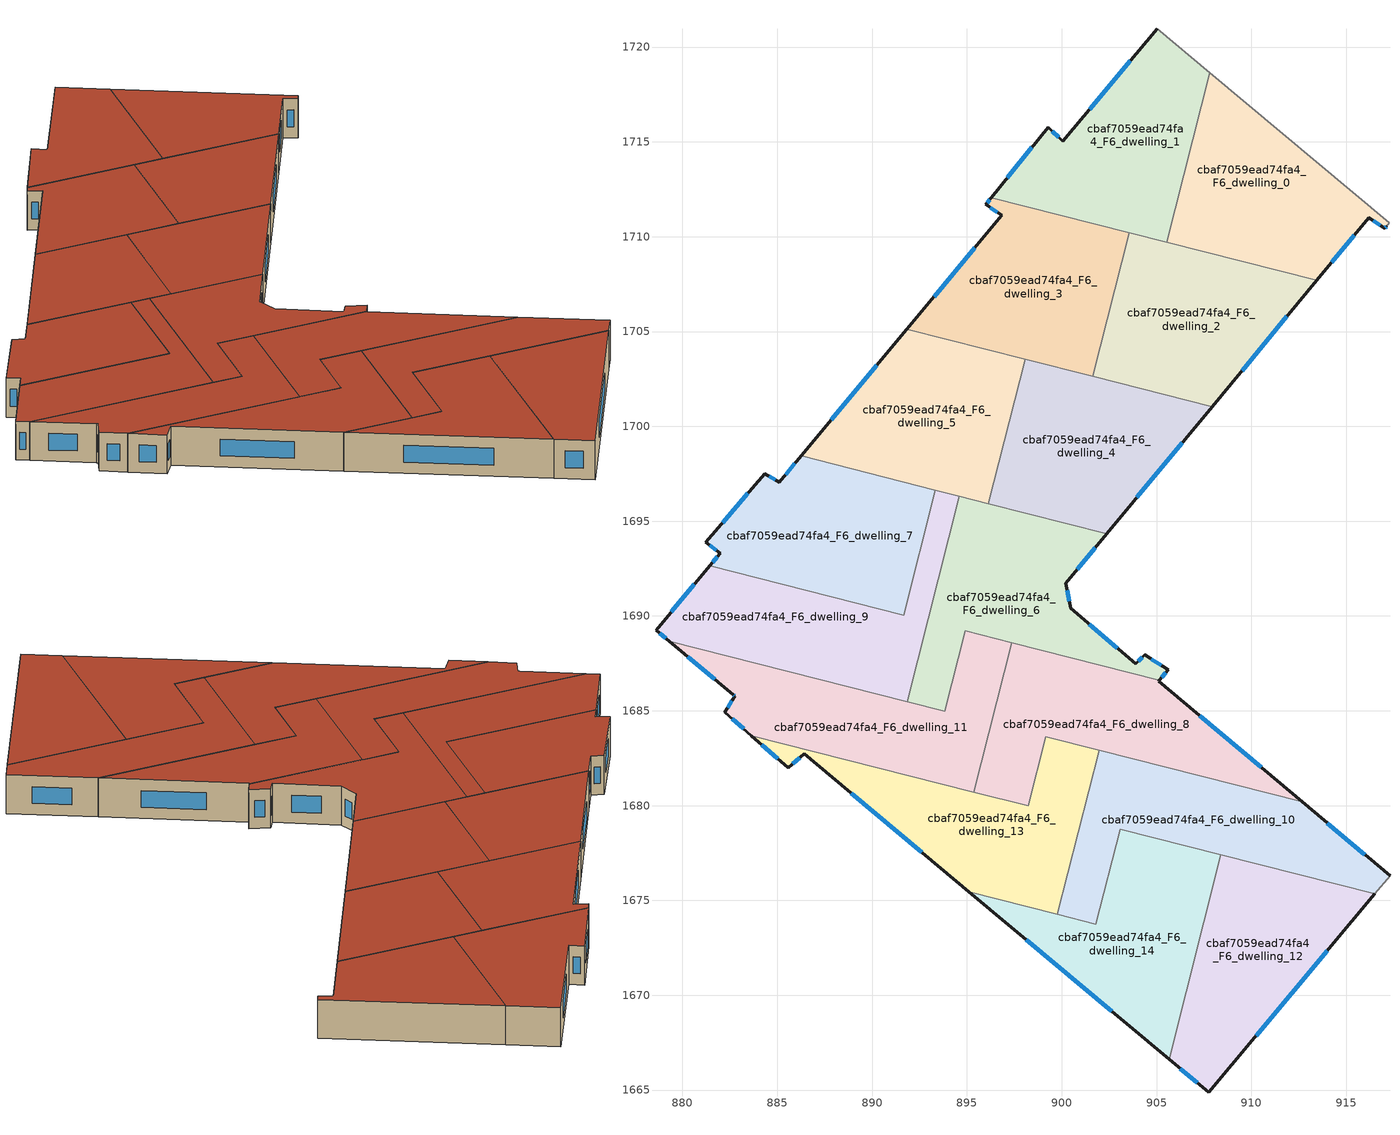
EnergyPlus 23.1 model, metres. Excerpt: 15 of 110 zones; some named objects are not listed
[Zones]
cbaf7059ead74fa4_F6_dwelling_0
 floor to cbaf7059ead74fa4_F5_dwelling_0 (EU_floor_Construction): 916.2,1711.01 913.46,1707.7 905.54,1709.71 907.81,1718.66 917.28,1710.74 917.14,1710.56 917.04,1710.44 z18
 wall outside (EU_wall_Construction): 913.46,1707.7 916.2,1711.01 917.04,1710.44 917.14,1710.56 z18:21
 wall to cbaf7059ead74fa4_F6_dwelling_1 (EU_wall_Construction): 907.81,1718.66 905.54,1709.71 z18:21
 wall adiabatic (EU_wall_Construction): 917.14,1710.56 917.28,1710.74 907.81,1718.66 z18:21
 wall to cbaf7059ead74fa4_F6_dwelling_2 (EU_wall_Construction): 905.54,1709.71 913.46,1707.7 z18:21
 window (EU_Window_Construction): 917.07,1710.47 917.11,1710.52 / 916.44,1710.85 916.8,1710.6 / 914.24,1708.65 915.42,1710.07 z18.86:20.14
 roof outside (EU_roof_Construction): 917.04,1710.44 917.14,1710.56 917.28,1710.74 907.81,1718.66 905.54,1709.71 913.46,1707.7 916.2,1711.01 z21
cbaf7059ead74fa4_F6_dwelling_1
 floor to cbaf7059ead74fa4_F5_dwelling_1 (EU_floor_Construction): 907.81,1718.66 905.54,1709.71 896.28,1712.06 899.28,1715.77 900.07,1715.04 905.04,1720.97 z18
 wall outside (EU_wall_Construction): 905.04,1720.97 900.07,1715.04 899.28,1715.77 896.28,1712.06 z18:21
 wall adiabatic (EU_wall_Construction): 907.81,1718.66 905.04,1720.97 z18:21
 wall to cbaf7059ead74fa4_F6_dwelling_3 (EU_wall_Construction): 896.28,1712.06 903.57,1710.21 z18:21
 wall to cbaf7059ead74fa4_F6_dwelling_2 (EU_wall_Construction): 903.57,1710.21 905.54,1709.71 z18:21
 window (EU_Window_Construction): 899.84,1715.24 899.51,1715.56 / 903.62,1719.27 901.49,1716.73 / 898.43,1714.71 897.14,1713.12 z18.86:20.14
 roof outside (EU_roof_Construction): 905.54,1709.71 907.81,1718.66 905.04,1720.97 900.07,1715.04 899.28,1715.77 896.28,1712.06 z21
cbaf7059ead74fa4_F6_dwelling_10
 floor to cbaf7059ead74fa4_F5_dwelling_10 (EU_floor_Construction): 912.68,1680.19 917.31,1676.29 916.52,1675.35 903.08,1678.76 901.81,1673.75 899.77,1674.27 901.97,1682.91 z18
 wall outside (EU_wall_Construction): 917.31,1676.29 912.68,1680.19 z18:21
 wall adiabatic (EU_wall_Construction): 916.52,1675.35 917.31,1676.29 z18:21
 wall to cbaf7059ead74fa4_F6_dwelling_14 (EU_wall_Construction): 899.77,1674.27 901.81,1673.75 903.08,1678.76 908.4,1677.41 z18:21
 wall to cbaf7059ead74fa4_F6_dwelling_13 (EU_wall_Construction): 901.97,1682.91 899.77,1674.27 z18:21
 wall to cbaf7059ead74fa4_F6_dwelling_12 (EU_wall_Construction): 908.4,1677.41 916.52,1675.35 z18:21
 wall to cbaf7059ead74fa4_F6_dwelling_8 (EU_wall_Construction): 912.68,1680.19 901.97,1682.91 z18:21
 window (EU_Window_Construction): 915.99,1677.41 914,1679.08 z18.86:20.14
 roof outside (EU_roof_Construction): 916.52,1675.35 917.31,1676.29 912.68,1680.19 901.97,1682.91 899.77,1674.27 901.81,1673.75 903.08,1678.76 z21
cbaf7059ead74fa4_F6_dwelling_11
 floor to cbaf7059ead74fa4_F5_dwelling_11 (EU_floor_Construction): 897.37,1688.59 895.37,1680.72 883.64,1683.7 882.22,1684.93 882.77,1685.77 882.67,1685.85 879.31,1688.66 893.84,1684.97 894.92,1689.21 z18
 wall outside (EU_wall_Construction): 879.31,1688.66 882.67,1685.85 882.77,1685.77 882.22,1684.93 883.64,1683.7 z18:21
 wall to cbaf7059ead74fa4_F6_dwelling_8 (EU_wall_Construction): 895.37,1680.72 897.37,1688.59 z18:21
 wall to cbaf7059ead74fa4_F6_dwelling_6 (EU_wall_Construction): 897.37,1688.59 894.92,1689.21 893.84,1684.97 891.86,1685.48 z18:21
 wall to cbaf7059ead74fa4_F6_dwelling_13 (EU_wall_Construction): 883.64,1683.7 895.37,1680.72 z18:21
 wall to cbaf7059ead74fa4_F6_dwelling_9 (EU_wall_Construction): 891.86,1685.48 879.31,1688.66 z18:21
 window (EU_Window_Construction): 882.63,1684.58 883.23,1684.05 / 882.61,1685.53 882.38,1685.17 / 882.7,1685.83 882.74,1685.8 / 880.27,1687.86 881.71,1686.66 z18.86:20.14
 roof outside (EU_roof_Construction): 895.37,1680.72 897.37,1688.59 894.92,1689.21 893.84,1684.97 879.31,1688.66 882.67,1685.85 882.77,1685.77 882.22,1684.93 883.64,1683.7 z21
cbaf7059ead74fa4_F6_dwelling_12
 floor to cbaf7059ead74fa4_F5_dwelling_12 (EU_floor_Construction): 916.52,1675.35 907.75,1664.88 905.66,1666.63 908.4,1677.41 z18
 wall outside (EU_wall_Construction): 905.66,1666.63 907.75,1664.88 916.52,1675.35 z18:21
 wall to cbaf7059ead74fa4_F6_dwelling_14 (EU_wall_Construction): 908.4,1677.41 905.66,1666.63 z18:21
 window (EU_Window_Construction): 906.26,1666.13 907.15,1665.38 / 910.26,1667.87 914.02,1672.36 z18.86:20.14
 roof outside (EU_roof_Construction): 907.75,1664.88 916.52,1675.35 908.4,1677.41 905.66,1666.63 z21
cbaf7059ead74fa4_F6_dwelling_13
 floor to cbaf7059ead74fa4_F5_dwelling_13 (EU_floor_Construction): 901.97,1682.91 899.77,1674.27 895.11,1675.45 886.41,1682.72 885.59,1681.99 883.64,1683.7 898.24,1679.99 899.16,1683.62 z18
 wall outside (EU_wall_Construction): 883.64,1683.7 885.59,1681.99 886.41,1682.72 895.11,1675.45 z18:21
 wall to cbaf7059ead74fa4_F6_dwelling_8 (EU_wall_Construction): 901.97,1682.91 899.16,1683.62 898.24,1679.99 895.37,1680.72 z18:21
 wall to cbaf7059ead74fa4_F6_dwelling_14 (EU_wall_Construction): 895.11,1675.45 899.77,1674.27 z18:21
 window (EU_Window_Construction): 888.9,1680.65 892.63,1677.53 / 885.82,1682.2 886.18,1682.52 / 884.19,1683.21 885.03,1682.48 z18.86:20.14
 roof outside (EU_roof_Construction): 899.77,1674.27 901.97,1682.91 899.16,1683.62 898.24,1679.99 883.64,1683.7 885.59,1681.99 886.41,1682.72 895.11,1675.45 z21
cbaf7059ead74fa4_F6_dwelling_14
 floor to cbaf7059ead74fa4_F5_dwelling_14 (EU_floor_Construction): 908.4,1677.41 905.66,1666.63 895.11,1675.45 901.81,1673.75 903.08,1678.76 z18
 wall outside (EU_wall_Construction): 895.11,1675.45 905.66,1666.63 z18:21
 window (EU_Window_Construction): 898.12,1672.93 902.65,1669.15 z18.86:20.14
 roof outside (EU_roof_Construction): 905.66,1666.63 908.4,1677.41 903.08,1678.76 901.81,1673.75 895.11,1675.45 z21
cbaf7059ead74fa4_F6_dwelling_2
 floor to cbaf7059ead74fa4_F5_dwelling_2 (EU_floor_Construction): 913.46,1707.7 907.93,1701.04 901.65,1702.63 903.57,1710.21 z18
 wall outside (EU_wall_Construction): 907.93,1701.04 913.46,1707.7 z18:21
 wall to cbaf7059ead74fa4_F6_dwelling_3 (EU_wall_Construction): 903.57,1710.21 901.65,1702.63 z18:21
 wall to cbaf7059ead74fa4_F6_dwelling_4 (EU_wall_Construction): 901.65,1702.63 907.93,1701.04 z18:21
 window (EU_Window_Construction): 909.51,1702.94 911.88,1705.8 z18.86:20.14
 roof outside (EU_roof_Construction): 907.93,1701.04 913.46,1707.7 903.57,1710.21 901.65,1702.63 z21
cbaf7059ead74fa4_F6_dwelling_3
 floor to cbaf7059ead74fa4_F5_dwelling_3 (EU_floor_Construction): 903.57,1710.21 901.65,1702.63 891.84,1705.12 896.85,1711.13 895.98,1711.7 896.28,1712.06 z18
 wall outside (EU_wall_Construction): 896.28,1712.06 895.98,1711.7 896.85,1711.13 891.84,1705.12 z18:21
 wall to cbaf7059ead74fa4_F6_dwelling_5 (EU_wall_Construction): 891.84,1705.12 898.07,1703.54 z18:21
 wall to cbaf7059ead74fa4_F6_dwelling_4 (EU_wall_Construction): 898.07,1703.54 901.65,1702.63 z18:21
 window (EU_Window_Construction): 896.23,1711.54 896.6,1711.29 / 896.19,1711.96 896.07,1711.8 / 895.41,1709.41 893.27,1706.84 z18.86:20.14
 roof outside (EU_roof_Construction): 901.65,1702.63 903.57,1710.21 896.28,1712.06 895.98,1711.7 896.85,1711.13 891.84,1705.12 z21
cbaf7059ead74fa4_F6_dwelling_4
 floor to cbaf7059ead74fa4_F5_dwelling_4 (EU_floor_Construction): 907.93,1701.04 902.38,1694.35 896.14,1695.93 898.07,1703.54 z18
 wall outside (EU_wall_Construction): 902.38,1694.35 907.93,1701.04 z18:21
 wall to cbaf7059ead74fa4_F6_dwelling_5 (EU_wall_Construction): 898.07,1703.54 896.14,1695.93 z18:21
 wall to cbaf7059ead74fa4_F6_dwelling_6 (EU_wall_Construction): 896.14,1695.93 902.38,1694.35 z18:21
 window (EU_Window_Construction): 903.97,1696.26 906.34,1699.13 z18.86:20.14
 roof outside (EU_roof_Construction): 902.38,1694.35 907.93,1701.04 898.07,1703.54 896.14,1695.93 z21
cbaf7059ead74fa4_F6_dwelling_5
 floor to cbaf7059ead74fa4_F5_dwelling_5 (EU_floor_Construction): 898.07,1703.54 896.14,1695.93 886.26,1698.44 891.84,1705.12 z18
 wall outside (EU_wall_Construction): 891.84,1705.12 886.26,1698.44 z18:21
 wall to cbaf7059ead74fa4_F6_dwelling_7 (EU_wall_Construction): 886.26,1698.44 893.33,1696.64 z18:21
 wall to cbaf7059ead74fa4_F6_dwelling_9 (EU_wall_Construction): 893.34,1696.64 894.61,1696.32 z18:21
 wall to cbaf7059ead74fa4_F6_dwelling_6 (EU_wall_Construction): 894.61,1696.32 896.14,1695.93 z18:21
 window (EU_Window_Construction): 890.24,1703.21 887.86,1700.35 z18.86:20.14
 roof outside (EU_roof_Construction): 896.14,1695.93 898.07,1703.54 891.84,1705.12 886.26,1698.44 z21
cbaf7059ead74fa4_F6_dwelling_6
 floor to cbaf7059ead74fa4_F5_dwelling_6 (EU_floor_Construction): 902.38,1694.35 900.21,1691.72 900.47,1690.4 903.9,1687.47 904.37,1687.95 905.61,1687.18 905.16,1686.61 894.92,1689.21 893.84,1684.97 891.86,1685.48 894.61,1696.32 z18
 wall outside (EU_wall_Construction): 905.16,1686.61 905.61,1687.18 904.37,1687.95 903.9,1687.47 900.47,1690.4 900.21,1691.72 902.38,1694.35 z18:21
 wall to cbaf7059ead74fa4_F6_dwelling_9 (EU_wall_Construction): 894.61,1696.32 891.86,1685.48 z18:21
 wall to cbaf7059ead74fa4_F6_dwelling_8 (EU_wall_Construction): 897.37,1688.59 905.16,1686.61 z18:21
 window (EU_Window_Construction): 900.39,1690.78 900.28,1691.34 / 902.92,1688.31 901.45,1689.56 / 904.24,1687.81 904.04,1687.61 / 905.26,1687.4 904.73,1687.73 / 905.29,1686.77 905.48,1687.02 / 900.83,1692.47 901.76,1693.6 z18.86:20.14
 roof outside (EU_roof_Construction): 905.16,1686.61 905.61,1687.18 904.37,1687.95 903.9,1687.47 900.47,1690.4 900.21,1691.72 902.38,1694.35 894.61,1696.32 891.86,1685.48 893.84,1684.97 894.92,1689.21 z21
cbaf7059ead74fa4_F6_dwelling_7
 floor to cbaf7059ead74fa4_F5_dwelling_7 (EU_floor_Construction): 893.34,1696.64 891.66,1690.04 881.43,1692.64 881.99,1693.31 881.22,1693.9 884.35,1697.5 885.11,1697.06 886.26,1698.44 z18
 wall outside (EU_wall_Construction): 886.26,1698.44 885.11,1697.06 884.35,1697.5 881.22,1693.9 881.99,1693.31 881.43,1692.64 z18:21
 wall to cbaf7059ead74fa4_F6_dwelling_9 (EU_wall_Construction): 881.43,1692.64 891.66,1690.04 893.34,1696.64 z18:21
 window (EU_Window_Construction): 881.44,1693.73 881.77,1693.48 / 883.46,1696.47 882.12,1694.93 / 884.9,1697.19 884.57,1697.37 / 885.93,1698.04 885.44,1697.45 / 881.83,1693.12 881.59,1692.83 z18.86:20.14
 roof outside (EU_roof_Construction): 891.66,1690.04 893.34,1696.64 886.26,1698.44 885.11,1697.06 884.35,1697.5 881.22,1693.9 881.99,1693.31 881.43,1692.64 z21
cbaf7059ead74fa4_F6_dwelling_8
 floor to cbaf7059ead74fa4_F5_dwelling_8 (EU_floor_Construction): 905.16,1686.61 905.11,1686.56 912.68,1680.19 899.16,1683.62 898.24,1679.99 895.37,1680.72 897.37,1688.59 z18
 wall outside (EU_wall_Construction): 912.68,1680.19 905.11,1686.56 905.16,1686.61 z18:21
 window (EU_Window_Construction): 910.51,1682.01 907.27,1684.74 z18.86:20.14
 roof outside (EU_roof_Construction): 912.68,1680.19 905.11,1686.56 905.16,1686.61 897.37,1688.59 895.37,1680.72 898.24,1679.99 899.16,1683.62 z21
cbaf7059ead74fa4_F6_dwelling_9
 floor to cbaf7059ead74fa4_F5_dwelling_9 (EU_floor_Construction): 894.61,1696.32 891.86,1685.48 879.31,1688.66 878.61,1689.25 881.43,1692.64 891.66,1690.04 893.34,1696.64 z18
 wall outside (EU_wall_Construction): 881.43,1692.64 878.61,1689.25 879.31,1688.66 z18:21
 window (EU_Window_Construction): 878.81,1689.08 879.11,1688.83 / 880.62,1691.67 879.41,1690.22 z18.86:20.14
 roof outside (EU_roof_Construction): 891.86,1685.48 894.61,1696.32 893.34,1696.64 891.66,1690.04 881.43,1692.64 878.61,1689.25 879.31,1688.66 z21
[Building]
EU S2 Campaign: North Axis=0; Terrain=City; Solar Distribution=FullExterior
[Site:Location]
Helsinki-Vantaa.AP: Latitude=60.317; Longitude=24.963; Time Zone=2; Elevation=54.6
[SizingPeriod:WeatherFileDays]
AnnualSizingPeriod: Begin Month=1; Begin Day of Month=1; End Month=12; End Day of Month=31; Day of Week for Start Day=Monday; Use Weather File Daylight Saving Period=No; Use Weather File Rain and Snow Indicators=No
[MATERIAL]
EU_InternalMass_Material: Roughness=MediumRough; Thickness=0.1; Conductivity=1; Density=1800; Specific Heat=900; Thermal Absorptance=0.9; Solar Absorptance=0.7; Visible Absorptance=0.7
[MATERIAL:NOMASS] Roughness=MediumRough; Thermal Absorptance=0.9; Solar Absorptance=0.7; Visible Absorptance=0.7
Name | Thermal Resistance
EU_wall_NoMass | 1.10183
EU_roof_NoMass; EU_floor_NoMass | 1.70606
[WINDOWMATERIAL:SIMPLEGLAZINGSYSTEM]
EU_Window_SimpleGlazing: UFactor=3.11035; Solar Heat Gain Coefficient=0.8; Visible Transmittance=0.8
[CONSTRUCTION]
EU_wall_Construction: EU_wall_NoMass
EU_roof_Construction: EU_roof_NoMass
EU_floor_Construction: EU_floor_NoMass
EU_Window_Construction: EU_Window_SimpleGlazing
EU_InternalMass_Construction: EU_InternalMass_Material
[ZONE] Type=1; Multiplier=1; Ceiling Height=autocalculate; Floor Area=autocalculate; Part of Total Floor Area=Yes
Name | Volume
cbaf7059ead74fa4_F6_dwelling_0 | 195.658
cbaf7059ead74fa4_F6_dwelling_1 | 195.685
cbaf7059ead74fa4_F6_dwelling_10 | 195.636
cbaf7059ead74fa4_F6_dwelling_11 | 195.661
cbaf7059ead74fa4_F6_dwelling_12; cbaf7059ead74fa4_F6_dwelling_2; cbaf7059ead74fa4_F6_dwelling_4; cbaf7059ead74fa4_F6_dwelling_6 | 195.662
cbaf7059ead74fa4_F6_dwelling_13 | 195.686
cbaf7059ead74fa4_F6_dwelling_14 | 195.667
cbaf7059ead74fa4_F6_dwelling_3 | 195.672
cbaf7059ead74fa4_F6_dwelling_5 | 195.664
cbaf7059ead74fa4_F6_dwelling_7 | 195.677
cbaf7059ead74fa4_F6_dwelling_8 | 195.67
cbaf7059ead74fa4_F6_dwelling_9 | 195.679
[INTERNALMASS] Construction=EU_InternalMass_Construction
Name | Zone or ZoneList | Surface Area
cbaf7059ead74fa4_F6_dwelling_0_EU_InternalMass | cbaf7059ead74fa4_F6_dwelling_0 | 65.2187
cbaf7059ead74fa4_F6_dwelling_1_EU_InternalMass | cbaf7059ead74fa4_F6_dwelling_1 | 65.2287
cbaf7059ead74fa4_F6_dwelling_2_EU_InternalMass | cbaf7059ead74fa4_F6_dwelling_2 | 65.223
cbaf7059ead74fa4_F6_dwelling_3_EU_InternalMass | cbaf7059ead74fa4_F6_dwelling_3 | 65.2241
cbaf7059ead74fa4_F6_dwelling_4_EU_InternalMass | cbaf7059ead74fa4_F6_dwelling_4 | 65.2201
cbaf7059ead74fa4_F6_dwelling_5_EU_InternalMass | cbaf7059ead74fa4_F6_dwelling_5 | 65.2249
cbaf7059ead74fa4_F6_dwelling_6_EU_InternalMass | cbaf7059ead74fa4_F6_dwelling_6 | 65.2201
cbaf7059ead74fa4_F6_dwelling_7_EU_InternalMass | cbaf7059ead74fa4_F6_dwelling_7 | 65.2251
cbaf7059ead74fa4_F6_dwelling_8_EU_InternalMass | cbaf7059ead74fa4_F6_dwelling_8 | 65.2246
cbaf7059ead74fa4_F6_dwelling_9_EU_InternalMass | cbaf7059ead74fa4_F6_dwelling_9 | 65.2262
cbaf7059ead74fa4_F6_dwelling_10_EU_InternalMass | cbaf7059ead74fa4_F6_dwelling_10 | 65.2129
cbaf7059ead74fa4_F6_dwelling_11_EU_InternalMass | cbaf7059ead74fa4_F6_dwelling_11 | 65.2199
cbaf7059ead74fa4_F6_dwelling_12_EU_InternalMass | cbaf7059ead74fa4_F6_dwelling_12 | 65.223
cbaf7059ead74fa4_F6_dwelling_13_EU_InternalMass | cbaf7059ead74fa4_F6_dwelling_13 | 65.2265
cbaf7059ead74fa4_F6_dwelling_14_EU_InternalMass | cbaf7059ead74fa4_F6_dwelling_14 | 65.2223
[OTHEREQUIPMENT] Fuel Type=Electricity; Design Level Calculation Method=Watts/Area; Power per Zone Floor Area=1; Fraction Latent=0; Fraction Radiant=0; Fraction Lost=0; Carbon Dioxide Generation Rate=0; EndUse Subcategory=EU_Step8_InternalGains
Name | Zone or ZoneList or Space or SpaceList | Schedule
EU_Step8_InternalGain_cbaf7059ead74fa4_F6_dwelling_0_f000 | cbaf7059ead74fa4_F6_dwelling_0 | EU_Step8_GainSchedule_cbaf7059ead74fa4_F6_dwelling_0_f000
EU_Step8_InternalGain_cbaf7059ead74fa4_F6_dwelling_1_f000 | cbaf7059ead74fa4_F6_dwelling_1 | EU_Step8_GainSchedule_cbaf7059ead74fa4_F6_dwelling_1_f000
EU_Step8_InternalGain_cbaf7059ead74fa4_F6_dwelling_2_f000 | cbaf7059ead74fa4_F6_dwelling_2 | EU_Step8_GainSchedule_cbaf7059ead74fa4_F6_dwelling_2_f000
EU_Step8_InternalGain_cbaf7059ead74fa4_F6_dwelling_3_f000 | cbaf7059ead74fa4_F6_dwelling_3 | EU_Step8_GainSchedule_cbaf7059ead74fa4_F6_dwelling_3_f000
EU_Step8_InternalGain_cbaf7059ead74fa4_F6_dwelling_4_f000 | cbaf7059ead74fa4_F6_dwelling_4 | EU_Step8_GainSchedule_cbaf7059ead74fa4_F6_dwelling_4_f000
EU_Step8_InternalGain_cbaf7059ead74fa4_F6_dwelling_5_f000 | cbaf7059ead74fa4_F6_dwelling_5 | EU_Step8_GainSchedule_cbaf7059ead74fa4_F6_dwelling_5_f000
EU_Step8_InternalGain_cbaf7059ead74fa4_F6_dwelling_6_f000 | cbaf7059ead74fa4_F6_dwelling_6 | EU_Step8_GainSchedule_cbaf7059ead74fa4_F6_dwelling_6_f000
EU_Step8_InternalGain_cbaf7059ead74fa4_F6_dwelling_7_f000 | cbaf7059ead74fa4_F6_dwelling_7 | EU_Step8_GainSchedule_cbaf7059ead74fa4_F6_dwelling_7_f000
EU_Step8_InternalGain_cbaf7059ead74fa4_F6_dwelling_8_f000 | cbaf7059ead74fa4_F6_dwelling_8 | EU_Step8_GainSchedule_cbaf7059ead74fa4_F6_dwelling_8_f000
EU_Step8_InternalGain_cbaf7059ead74fa4_F6_dwelling_9_f000 | cbaf7059ead74fa4_F6_dwelling_9 | EU_Step8_GainSchedule_cbaf7059ead74fa4_F6_dwelling_9_f000
EU_Step8_InternalGain_cbaf7059ead74fa4_F6_dwelling_10_f000 | cbaf7059ead74fa4_F6_dwelling_10 | EU_Step8_GainSchedule_cbaf7059ead74fa4_F6_dwelling_10_f000
EU_Step8_InternalGain_cbaf7059ead74fa4_F6_dwelling_11_f000 | cbaf7059ead74fa4_F6_dwelling_11 | EU_Step8_GainSchedule_cbaf7059ead74fa4_F6_dwelling_11_f000
EU_Step8_InternalGain_cbaf7059ead74fa4_F6_dwelling_12_f000 | cbaf7059ead74fa4_F6_dwelling_12 | EU_Step8_GainSchedule_cbaf7059ead74fa4_F6_dwelling_12_f000
EU_Step8_InternalGain_cbaf7059ead74fa4_F6_dwelling_13_f000 | cbaf7059ead74fa4_F6_dwelling_13 | EU_Step8_GainSchedule_cbaf7059ead74fa4_F6_dwelling_13_f000
EU_Step8_InternalGain_cbaf7059ead74fa4_F6_dwelling_14_f000 | cbaf7059ead74fa4_F6_dwelling_14 | EU_Step8_GainSchedule_cbaf7059ead74fa4_F6_dwelling_14_f000
[ZONEVENTILATION:DESIGNFLOWRATE] Schedule=EU_AlwaysOn; Design Flow Rate Calculation Method=AirChanges/Hour; Air Changes per Hour=0.756316; Ventilation Type=Natural; Fan Pressure Rise=0; Fan Total Efficiency=1; Constant Term Coefficient=1; Temperature Term Coefficient=0; Velocity Term Coefficient=0; Velocity Squared Term Coefficient=0; Minimum Indoor Temperature=-100; Maximum Indoor Temperature=100; Delta Temperature=-100; Minimum Outdoor Temperature=-100; Maximum Outdoor Temperature=100; Maximum Wind Speed=40
Name | Zone or ZoneList or Space or SpaceList
EU_ConstantAir_cbaf7059ead74fa4_F6_dwelling_0 | cbaf7059ead74fa4_F6_dwelling_0
EU_ConstantAir_cbaf7059ead74fa4_F6_dwelling_1 | cbaf7059ead74fa4_F6_dwelling_1
EU_ConstantAir_cbaf7059ead74fa4_F6_dwelling_2 | cbaf7059ead74fa4_F6_dwelling_2
EU_ConstantAir_cbaf7059ead74fa4_F6_dwelling_3 | cbaf7059ead74fa4_F6_dwelling_3
EU_ConstantAir_cbaf7059ead74fa4_F6_dwelling_4 | cbaf7059ead74fa4_F6_dwelling_4
EU_ConstantAir_cbaf7059ead74fa4_F6_dwelling_5 | cbaf7059ead74fa4_F6_dwelling_5
EU_ConstantAir_cbaf7059ead74fa4_F6_dwelling_6 | cbaf7059ead74fa4_F6_dwelling_6
EU_ConstantAir_cbaf7059ead74fa4_F6_dwelling_7 | cbaf7059ead74fa4_F6_dwelling_7
EU_ConstantAir_cbaf7059ead74fa4_F6_dwelling_8 | cbaf7059ead74fa4_F6_dwelling_8
EU_ConstantAir_cbaf7059ead74fa4_F6_dwelling_9 | cbaf7059ead74fa4_F6_dwelling_9
EU_ConstantAir_cbaf7059ead74fa4_F6_dwelling_10 | cbaf7059ead74fa4_F6_dwelling_10
EU_ConstantAir_cbaf7059ead74fa4_F6_dwelling_11 | cbaf7059ead74fa4_F6_dwelling_11
EU_ConstantAir_cbaf7059ead74fa4_F6_dwelling_12 | cbaf7059ead74fa4_F6_dwelling_12
EU_ConstantAir_cbaf7059ead74fa4_F6_dwelling_13 | cbaf7059ead74fa4_F6_dwelling_13
EU_ConstantAir_cbaf7059ead74fa4_F6_dwelling_14 | cbaf7059ead74fa4_F6_dwelling_14
[HVACTEMPLATE:ZONE:IDEALLOADSAIRSYSTEM] System Availability Schedule=EU_AlwaysOn; Maximum Heating Supply Air Temperature=50; Minimum Cooling Supply Air Temperature=13; Maximum Heating Supply Air Humidity Ratio=0.0156; Minimum Cooling Supply Air Humidity Ratio=0.0077; Heating Limit=NoLimit; Cooling Limit=NoLimit; Heating Availability Schedule=EU_AlwaysOn; Cooling Availability Schedule=EU_CoolingOff; Dehumidification Control Type=ConstantSensibleHeatRatio; Cooling Sensible Heat Ratio=0.7; Dehumidification Setpoint=60; Humidification Control Type=None; Humidification Setpoint=30; Outdoor Air Method=None; Outdoor Air Flow Rate per Person=0.00944; Outdoor Air Flow Rate per Zone Floor Area=0; Outdoor Air Flow Rate per Zone=0; Demand Controlled Ventilation Type=None; Outdoor Air Economizer Type=NoEconomizer; Heat Recovery Type=None; Sensible Heat Recovery Effectiveness=0.7; Latent Heat Recovery Effectiveness=0.65
Name | Template Thermostat
cbaf7059ead74fa4_F6_dwelling_0 | EU_HeatOnly_cbaf7059ead74fa4_F6_dwelling_0
cbaf7059ead74fa4_F6_dwelling_1 | EU_HeatOnly_cbaf7059ead74fa4_F6_dwelling_1
cbaf7059ead74fa4_F6_dwelling_2 | EU_HeatOnly_cbaf7059ead74fa4_F6_dwelling_2
cbaf7059ead74fa4_F6_dwelling_3 | EU_HeatOnly_cbaf7059ead74fa4_F6_dwelling_3
cbaf7059ead74fa4_F6_dwelling_4 | EU_HeatOnly_cbaf7059ead74fa4_F6_dwelling_4
cbaf7059ead74fa4_F6_dwelling_5 | EU_HeatOnly_cbaf7059ead74fa4_F6_dwelling_5
cbaf7059ead74fa4_F6_dwelling_6 | EU_HeatOnly_cbaf7059ead74fa4_F6_dwelling_6
cbaf7059ead74fa4_F6_dwelling_7 | EU_HeatOnly_cbaf7059ead74fa4_F6_dwelling_7
cbaf7059ead74fa4_F6_dwelling_8 | EU_HeatOnly_cbaf7059ead74fa4_F6_dwelling_8
cbaf7059ead74fa4_F6_dwelling_9 | EU_HeatOnly_cbaf7059ead74fa4_F6_dwelling_9
cbaf7059ead74fa4_F6_dwelling_10 | EU_HeatOnly_cbaf7059ead74fa4_F6_dwelling_10
cbaf7059ead74fa4_F6_dwelling_11 | EU_HeatOnly_cbaf7059ead74fa4_F6_dwelling_11
cbaf7059ead74fa4_F6_dwelling_12 | EU_HeatOnly_cbaf7059ead74fa4_F6_dwelling_12
cbaf7059ead74fa4_F6_dwelling_13 | EU_HeatOnly_cbaf7059ead74fa4_F6_dwelling_13
cbaf7059ead74fa4_F6_dwelling_14 | EU_HeatOnly_cbaf7059ead74fa4_F6_dwelling_14
[SIZING:ZONE] Zone Cooling Design Supply Air Temperature Input Method=SupplyAirTemperature; Zone Cooling Design Supply Air Temperature=13; Zone Heating Design Supply Air Temperature Input Method=SupplyAirTemperature; Zone Heating Design Supply Air Temperature=50; Zone Cooling Design Supply Air Humidity Ratio=0.008; Zone Heating Design Supply Air Humidity Ratio=0.008; Cooling Design Air Flow Method=DesignDay; Cooling Design Air Flow Rate=0; Cooling Minimum Air Flow per Zone Floor Area=0.000762; Cooling Minimum Air Flow=0; Cooling Minimum Air Flow Fraction=0.2; Heating Design Air Flow Method=DesignDay; Heating Design Air Flow Rate=0; Heating Maximum Air Flow per Zone Floor Area=0.002032; Heating Maximum Air Flow=0.141576; Heating Maximum Air Flow Fraction=0.3; Account for Dedicated Outdoor Air System=No; Dedicated Outdoor Air System Control Strategy=NeutralSupplyAir; Dedicated Outdoor Air Low Setpoint Temperature for Design=autosize; Dedicated Outdoor Air High Setpoint Temperature for Design=autosize; Zone Load Sizing Method=Sensible Load Only No Latent Load; Zone Latent Cooling Design Supply Air Humidity Ratio Input Method=HumidityRatioDifference; Zone Cooling Design Supply Air Humidity Ratio Difference=0.005; Zone Latent Heating Design Supply Air Humidity Ratio Input Method=HumidityRatioDifference; Zone Humidification Design Supply Air Humidity Ratio Difference=0.005
cbaf7059ead74fa4_F6_dwelling_0; cbaf7059ead74fa4_F6_dwelling_1; cbaf7059ead74fa4_F6_dwelling_2; cbaf7059ead74fa4_F6_dwelling_3; cbaf7059ead74fa4_F6_dwelling_4; cbaf7059ead74fa4_F6_dwelling_5; cbaf7059ead74fa4_F6_dwelling_6; cbaf7059ead74fa4_F6_dwelling_7; cbaf7059ead74fa4_F6_dwelling_8; cbaf7059ead74fa4_F6_dwelling_9; cbaf7059ead74fa4_F6_dwelling_10; cbaf7059ead74fa4_F6_dwelling_11; cbaf7059ead74fa4_F6_dwelling_12; cbaf7059ead74fa4_F6_dwelling_13; cbaf7059ead74fa4_F6_dwelling_14
[SCHEDULE:CONSTANT]
Name | Hourly Value
EU_AlwaysOn | 1
EU_CoolingOff | 0
[SCHEDULE:FILE] Column Number=1; Rows to Skip at Top=0; Number of Hours of Data=8760; Column Separator=Comma; Interpolate to Timestep=No; Minutes per Item=60; Adjust Schedule for Daylight Savings=Yes
Name | File
EU_Step8_GainSchedule_cbaf7059ead74fa4_F6_dwelling_0_f000 | ../../schedules/cbaf7059ead74fa4/cbaf7059ead74fa4_F6_dwelling_0_f000_gain.csv
EU_Step8_GainSchedule_cbaf7059ead74fa4_F6_dwelling_1_f000 | ../../schedules/cbaf7059ead74fa4/cbaf7059ead74fa4_F6_dwelling_1_f000_gain.csv
EU_Step8_GainSchedule_cbaf7059ead74fa4_F6_dwelling_2_f000 | ../../schedules/cbaf7059ead74fa4/cbaf7059ead74fa4_F6_dwelling_2_f000_gain.csv
EU_Step8_GainSchedule_cbaf7059ead74fa4_F6_dwelling_3_f000 | ../../schedules/cbaf7059ead74fa4/cbaf7059ead74fa4_F6_dwelling_3_f000_gain.csv
EU_Step8_GainSchedule_cbaf7059ead74fa4_F6_dwelling_4_f000 | ../../schedules/cbaf7059ead74fa4/cbaf7059ead74fa4_F6_dwelling_4_f000_gain.csv
EU_Step8_GainSchedule_cbaf7059ead74fa4_F6_dwelling_5_f000 | ../../schedules/cbaf7059ead74fa4/cbaf7059ead74fa4_F6_dwelling_5_f000_gain.csv
EU_Step8_GainSchedule_cbaf7059ead74fa4_F6_dwelling_6_f000 | ../../schedules/cbaf7059ead74fa4/cbaf7059ead74fa4_F6_dwelling_6_f000_gain.csv
EU_Step8_GainSchedule_cbaf7059ead74fa4_F6_dwelling_7_f000 | ../../schedules/cbaf7059ead74fa4/cbaf7059ead74fa4_F6_dwelling_7_f000_gain.csv
EU_Step8_GainSchedule_cbaf7059ead74fa4_F6_dwelling_8_f000 | ../../schedules/cbaf7059ead74fa4/cbaf7059ead74fa4_F6_dwelling_8_f000_gain.csv
EU_Step8_GainSchedule_cbaf7059ead74fa4_F6_dwelling_9_f000 | ../../schedules/cbaf7059ead74fa4/cbaf7059ead74fa4_F6_dwelling_9_f000_gain.csv
EU_Step8_GainSchedule_cbaf7059ead74fa4_F6_dwelling_10_f000 | ../../schedules/cbaf7059ead74fa4/cbaf7059ead74fa4_F6_dwelling_10_f000_gain.csv
EU_Step8_GainSchedule_cbaf7059ead74fa4_F6_dwelling_11_f000 | ../../schedules/cbaf7059ead74fa4/cbaf7059ead74fa4_F6_dwelling_11_f000_gain.csv
EU_Step8_GainSchedule_cbaf7059ead74fa4_F6_dwelling_12_f000 | ../../schedules/cbaf7059ead74fa4/cbaf7059ead74fa4_F6_dwelling_12_f000_gain.csv
EU_Step8_GainSchedule_cbaf7059ead74fa4_F6_dwelling_13_f000 | ../../schedules/cbaf7059ead74fa4/cbaf7059ead74fa4_F6_dwelling_13_f000_gain.csv
EU_Step8_GainSchedule_cbaf7059ead74fa4_F6_dwelling_14_f000 | ../../schedules/cbaf7059ead74fa4/cbaf7059ead74fa4_F6_dwelling_14_f000_gain.csv
